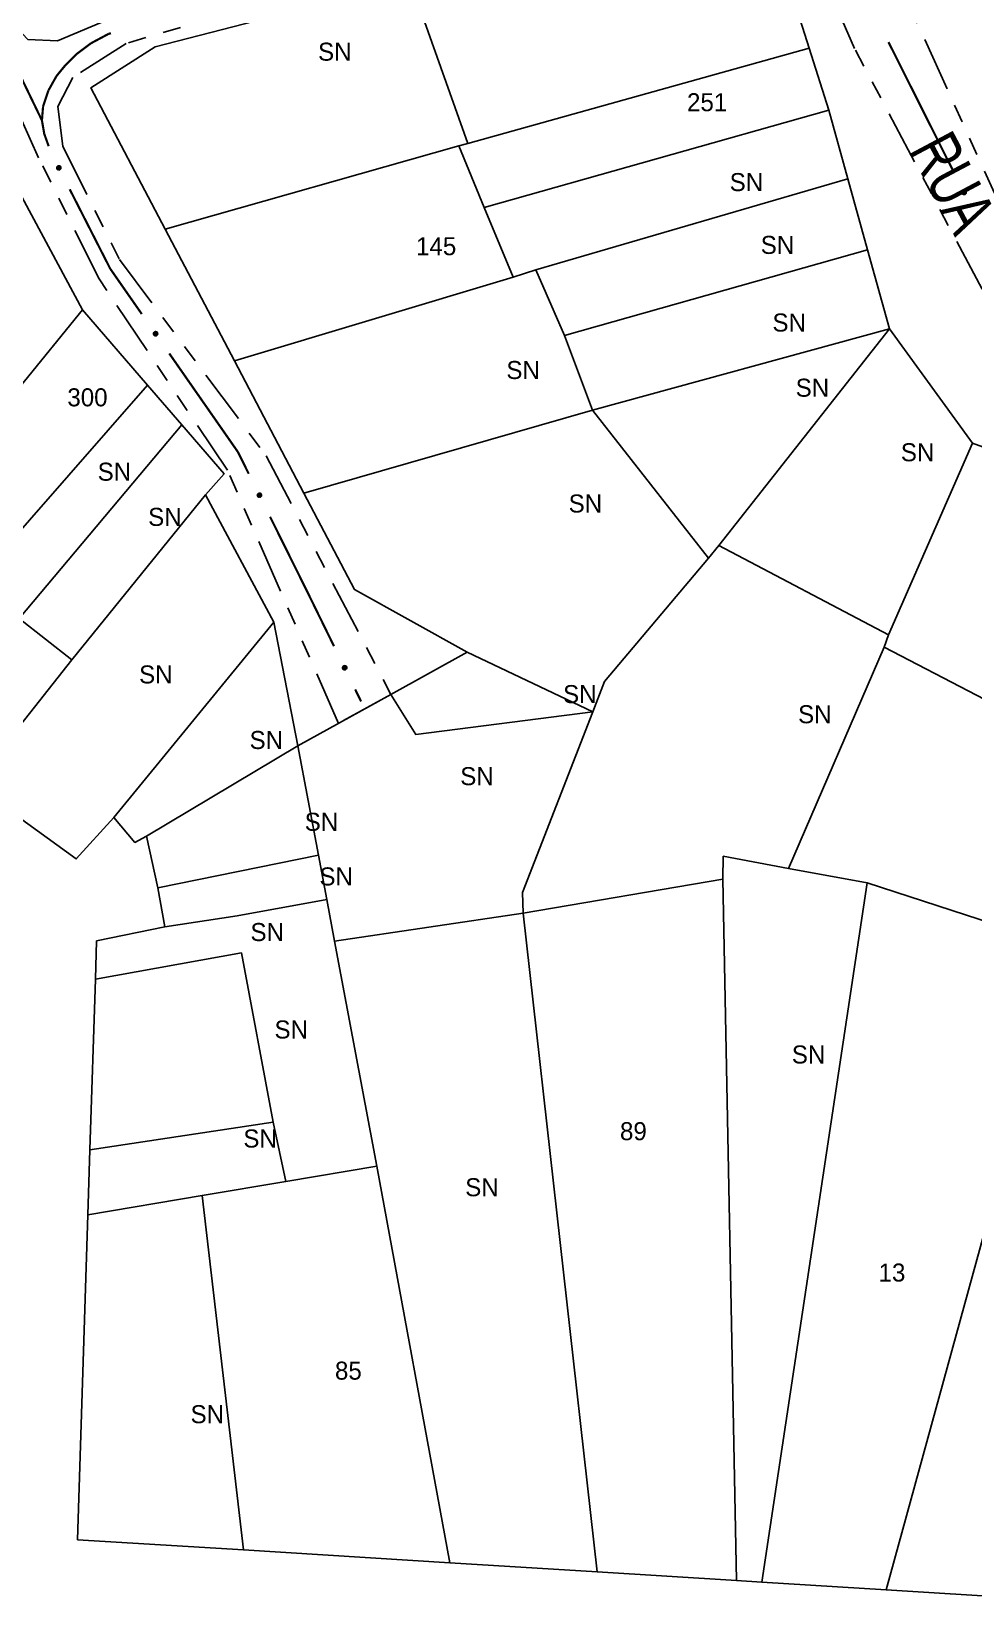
# Model space of a CAD drawing. Extents: x 204614 to 205597, y 4873311 to 4874446.
# Drawn here: x 205059.2 to 205137.6, y 4873786.8 to 4873916.9 of the extents above; entities that cross this region are included whole.
import ezdxf
from ezdxf.enums import TextEntityAlignment as Align

# ---------------------------------------------------------------- set-up
doc = ezdxf.new("R2010")
doc.units = 0
doc.header["$LTSCALE"] = 1.5
doc.header["$MEASUREMENT"] = 0
doc.linetypes.add('TRACO_25', pattern=[8, 3, -1, 1, -1, 1, -1])
for name, color, linetype in [('CD_MALHA_LOTES', 7, 'CONTINUOUS'), ('RU-QUADRA', 210, 'CONTINUOUS'), ('SV-EIXO-RUA-N-PAV', 6, 'CONTINUOUS'), ('SV-RUA-NAO-PAV', 7, 'CONTINUOUS'), ('SV-TXT-RUA-N-PAV', 7, 'CONTINUOUS'), ('Th_NmrPort', 1, 'CONTINUOUS')]:
    doc.layers.add(name, color=color, linetype=linetype)
doc.styles.add('ARIAL', font='ARIAL.SHX')

msp = doc.modelspace()

# ---------------------------------------------------------------- linework, layer by layer
at = {"layer": 'CD_MALHA_LOTES', "linetype": 'Continuous', "flags": 128}
for points in [[(205119.734724, 4873928.637141), (205123.886097, 4873915.516517)], [(205070.312014, 4873900.484273), (205064.142001, 4873912.234903), (205069.494589, 4873915.626642), (205090.690955, 4873921.115785)], [(205095.496949, 4873907.601275), (205090.690955, 4873921.115785)], [(205095.496949, 4873907.601275), (205123.886097, 4873915.516517)], [(205123.886097, 4873915.516517), (205125.51128, 4873910.380045)], [(205096.857996, 4873902.283111), (205125.51128, 4873910.380045)], [(205125.51128, 4873910.380045), (205127.101802, 4873904.656665)], [(205094.740812, 4873907.399638), (205095.496949, 4873907.601275)], [(205056.537086, 4873906.564339), (205063.453054, 4873893.765823)], [(205070.312014, 4873900.484273), (205094.740812, 4873907.399638)], [(205096.857996, 4873902.283111), (205094.740812, 4873907.399638)], [(205101.142773, 4873897.090969), (205127.101802, 4873904.656665)], [(205127.101802, 4873904.656665), (205128.747185, 4873898.74095)], [(205099.277635, 4873896.48606), (205096.857996, 4873902.283111)], [(205076.073306, 4873889.512041), (205070.312014, 4873900.484273)], [(205103.537207, 4873891.621578), (205128.747185, 4873898.74095)], [(205128.747185, 4873898.74095), (205130.57239, 4873892.175946)], [(205076.073306, 4873889.512041), (205099.277635, 4873896.48606)], [(205101.142773, 4873897.090969), (205099.277635, 4873896.48606)], [(205103.537207, 4873891.621578), (205101.142773, 4873897.090969)], [(205058.244596, 4873887.38721), (205063.453054, 4873893.765823)], [(205063.453054, 4873893.765823), (205068.857719, 4873887.496899)], [(205105.856027, 4873885.421254), (205130.57239, 4873892.175946)], [(205116.378935, 4873874.167414), (205130.57239, 4873892.175946)], [(205130.57239, 4873892.175946), (205137.46186, 4873882.689675)], [(205105.856027, 4873885.421254), (205103.537207, 4873891.621578)], [(205081.848497, 4873878.513341), (205076.073306, 4873889.512041)], [(205055.724139, 4873872.541719), (205068.857719, 4873887.496899)], [(205068.857719, 4873887.496899), (205071.699239, 4873884.200992)], [(205058.185811, 4873868.089425), (205071.699239, 4873884.200992)], [(205071.699239, 4873884.200992), (205075.218149, 4873880.119373)], [(205081.848497, 4873878.513341), (205105.856027, 4873885.421254)], [(205115.521979, 4873873.108822), (205105.856027, 4873885.421254)], [(205130.480891, 4873866.732066), (205137.46186, 4873882.689675)], [(205137.46186, 4873882.689675), (205152.466472, 4873877.189346)], [(205075.218149, 4873880.119373), (205073.681267, 4873878.370508)], [(205073.681267, 4873878.370508), (205062.552123, 4873864.671062)], [(205073.681267, 4873878.370508), (205079.351831, 4873867.797821)], [(205095.436093, 4873865.307013), (205086.055815, 4873870.500613), (205081.848497, 4873878.513341)], [(205116.378935, 4873874.167414), (205115.521979, 4873873.108822)], [(205130.480891, 4873866.732066), (205116.378935, 4873874.167414)], [(205105.881232, 4873860.35531), (205106.86421, 4873862.850562), (205115.521979, 4873873.108822)], [(205062.552123, 4873864.671062), (205058.185811, 4873868.089425)], [(205066.049854, 4873851.554571), (205079.351831, 4873867.797821)], [(205079.351831, 4873867.797821), (205081.365676, 4873857.516612)], [(205130.128027, 4873865.723883), (205130.480891, 4873866.732066)], [(205054.337755, 4873854.310359), (205062.552123, 4873864.671062)], [(205089.095875, 4873861.796609), (205095.436093, 4873865.307013)], [(205095.436093, 4873865.307013), (205105.881232, 4873860.35531)], [(205122.177687, 4873847.326143), (205130.128027, 4873865.723883)], [(205145.47761, 4873857.734035), (205130.128027, 4873865.723883)], [(205081.365676, 4873857.516612), (205089.095875, 4873861.796609)], [(205105.881232, 4873860.35531), (205091.161763, 4873858.464967), (205089.095875, 4873861.796609)], [(205100.109385, 4873843.594271), (205100.033772, 4873845.308182), (205105.881232, 4873860.35531)], [(205068.752646, 4873850.017689), (205081.365676, 4873857.516612)], [(205083.067742, 4873848.432994), (205081.365676, 4873857.516612)], [(205062.923095, 4873848.109836), (205054.337755, 4873854.310359)], [(205066.049854, 4873851.554571), (205062.923095, 4873848.109836)], [(205067.79872, 4873849.48773), (205066.049854, 4873851.554571)], [(205068.752646, 4873850.017689), (205067.79872, 4873849.48773)], [(205069.706573, 4873845.698521), (205068.752646, 4873850.017689)], [(205069.706573, 4873845.698521), (205083.067742, 4873848.432994)], [(205083.761235, 4873844.731943), (205083.067742, 4873848.432994)], [(205116.693992, 4873846.417183), (205116.744401, 4873848.33273)], [(205116.744401, 4873848.33273), (205122.177687, 4873847.326143)], [(205100.109385, 4873843.594271), (205116.693992, 4873846.417183)], [(205117.830504, 4873788.119838), (205116.693992, 4873846.417183)], [(205128.716571, 4873846.114728), (205122.177687, 4873847.326143)], [(205070.289528, 4873842.46577), (205069.706573, 4873845.698521)], [(205119.952057, 4873787.988586), (205128.716571, 4873846.114728)], [(205140.381794, 4873842.316647), (205128.716571, 4873846.114728)], [(205083.761235, 4873844.731943), (205076.316272, 4873843.380032)], [(205084.407969, 4873841.280441), (205083.761235, 4873844.731943)], [(205076.316272, 4873843.380032), (205070.289528, 4873842.46577)], [(205084.407969, 4873841.280441), (205100.109385, 4873843.594271)], [(205106.259118, 4873788.835715), (205100.109385, 4873843.594271)], [(205064.512972, 4873838.120104), (205064.618964, 4873841.29986)], [(205064.618964, 4873841.29986), (205070.289528, 4873842.46577)], [(205087.915375, 4873822.562045), (205084.407969, 4873841.280441)], [(205076.669136, 4873840.305075), (205064.512972, 4873838.120104)], [(205079.290411, 4873826.215721), (205076.669136, 4873840.305075)], [(205130.295852, 4873787.348656), (205144.997324, 4873840.813876)], [(205064.064558, 4873823.937706), (205064.512972, 4873838.120104)], [(205079.290411, 4873826.215721), (205064.064558, 4873823.937706)], [(205080.353059, 4873821.301697), (205079.290411, 4873826.215721)], [(205063.892015, 4873818.534247), (205064.064558, 4873823.937706)], [(205080.353059, 4873821.301697), (205087.915375, 4873822.562045)], [(205094.011479, 4873789.593429), (205087.915375, 4873822.562045)], [(205073.388418, 4873820.14096), (205080.353059, 4873821.301697)], [(205073.388418, 4873820.14096), (205063.892015, 4873818.534247)], [(205076.830879, 4873790.656326), (205073.388418, 4873820.14096)], [(205063.029087, 4873791.51019), (205063.892015, 4873818.534247)], [(205076.830879, 4873790.656326), (205063.029087, 4873791.51019)], [(205094.011479, 4873789.593429), (205076.830879, 4873790.656326)], [(205106.259118, 4873788.835715), (205094.011479, 4873789.593429)], [(205117.830504, 4873788.119838), (205106.259118, 4873788.835715)], [(205119.952057, 4873787.988586), (205117.830504, 4873788.119838)], [(205130.295852, 4873787.348656), (205119.952057, 4873787.988586)], [(205141.410057, 4873786.661063), (205130.295852, 4873787.348656)]]:
    msp.add_lwpolyline(points, dxfattribs=at)
at = {"layer": 'RU-QUADRA', "linetype": 'Continuous', "flags": 128}
for points in [[(205152.466472, 4873877.189346), (205137.46186, 4873882.689675), (205130.57239, 4873892.175946), (205128.747185, 4873898.74095), (205127.102446, 4873904.656844), (205125.51128, 4873910.380045), (205123.886097, 4873915.516517), (205119.734724, 4873928.637141)], [(205090.690955, 4873921.115785), (205069.494589, 4873915.626642), (205064.142001, 4873912.234903), (205070.312014, 4873900.484273), (205076.073306, 4873889.512041), (205081.848497, 4873878.513341), (205086.055815, 4873870.500613), (205095.436093, 4873865.307013), (205089.095875, 4873861.796609), (205081.365676, 4873857.516612), (205079.351831, 4873867.797821), (205073.681267, 4873878.370508), (205075.218149, 4873880.119373), (205071.699239, 4873884.200992), (205068.857719, 4873887.496899), (205063.453054, 4873893.765823), (205056.537086, 4873906.564339), (205048.033865, 4873916.746401), (205046.202881, 4873918.938887)], [(205058.185811, 4873868.089425), (205062.552123, 4873864.671062), (205054.337755, 4873854.310359), (205062.923095, 4873848.109836), (205066.049854, 4873851.554571), (205067.79872, 4873849.48773), (205068.752646, 4873850.017689), (205069.706573, 4873845.698521), (205070.289528, 4873842.46577), (205064.618964, 4873841.29986), (205064.512972, 4873838.120104), (205064.064558, 4873823.937706), (205063.892015, 4873818.534247), (205063.029087, 4873791.51019), (205076.830879, 4873790.656326), (205094.011479, 4873789.593429), (205106.259118, 4873788.835715), (205117.830504, 4873788.119838), (205119.952057, 4873787.988586), (205130.295852, 4873787.348656), (205141.410057, 4873786.661063)]]:
    msp.add_lwpolyline(points, dxfattribs=at)
at = {"layer": 'SV-EIXO-RUA-N-PAV', "const_width": 0.18}
for points in [[(205065.604004, 4873916.704703), (205064.908653, 4873916.33385)], [(205065.806052, 4873916.768685), (205065.604004, 4873916.704703)], [(205064.147079, 4873915.927677), (205063.237573, 4873915.245547)], [(205064.908653, 4873916.33385), (205064.147079, 4873915.927677)], [(205130.489152, 4873916.021547), (205135.876425, 4873905.2988)], [(205057.561012, 4873914.696734), (205059.686145, 4873910.305589)], [(205061.961692, 4873914.033674), (205061.8106, 4873913.850205)], [(205062.500737, 4873914.572719), (205061.961692, 4873914.033674)], [(205062.981539, 4873915.053522), (205062.500737, 4873914.572719)], [(205063.237573, 4873915.245547), (205062.981539, 4873915.053522)], [(205061.281794, 4873913.208084), (205060.711026, 4873912.188856)], [(205061.8106, 4873913.850205), (205061.281794, 4873913.208084)], [(205060.601895, 4873911.99398), (205060.356298, 4873911.257187)], [(205060.711026, 4873912.188856), (205060.601895, 4873911.99398)], [(205059.686145, 4873910.305589), (205060.06769, 4873909.517207)], [(205060.132057, 4873910.289623), (205060.06769, 4873909.517207)], [(205060.164818, 4873910.682747), (205060.132057, 4873910.289623)], [(205060.356298, 4873911.257187), (205060.164818, 4873910.682747)], [(205060.06769, 4873909.517207), (205060.106225, 4873909.295626)], [(205060.106225, 4873909.295626), (205060.261946, 4873908.400232)], [(205060.261946, 4873908.400232), (205060.626843, 4873907.371887)], [(205062.383434, 4873903.782425), (205065.563717, 4873897.546576)], [(205065.563717, 4873897.546576), (205065.749697, 4873897.18191)], [(205065.749697, 4873897.18191), (205068.375086, 4873893.416094)], [(205070.662684, 4873890.1348), (205075.809781, 4873882.751887)], [(205075.809781, 4873882.751887), (205076.372035, 4873881.945398)], [(205076.372035, 4873881.945398), (205077.268876, 4873880.138904)], [(205079.04756, 4873876.556128), (205082.160255, 4873870.286269)], [(205082.160255, 4873870.286269), (205082.25048, 4873870.10453)], [(205082.25048, 4873870.10453), (205084.363242, 4873865.797748)], [(205086.124942, 4873862.20659), (205086.565367, 4873861.308801)], [(205086.565367, 4873861.308801), (205086.617325, 4873861.202885)]]:
    msp.add_lwpolyline(points, dxfattribs=at)
at = {"layer": 'SV-EIXO-RUA-N-PAV'}
for points in [[(205061.507568, 4873905.742104), (205061.554297, 4873905.727668), (205061.591507, 4873905.705706), (205061.61727, 4873905.678456), (205061.633757, 4873905.64844), (205061.647165, 4873905.615832), (205061.653431, 4873905.579974), (205061.651569, 4873905.538635), (205061.637417, 4873905.491658), (205061.612414, 4873905.455018), (205061.587049, 4873905.428331), (205061.55674, 4873905.409338), (205061.524845, 4873905.396843), (205061.487382, 4873905.391567), (205061.445508, 4873905.393863), (205061.398614, 4873905.409236), (205061.362283, 4873905.431017), (205061.338056, 4873905.458029), (205061.319154, 4873905.488621), (205061.305864, 4873905.522075), (205061.299917, 4873905.557309), (205061.302304, 4873905.599466), (205061.318091, 4873905.645549), (205061.339401, 4873905.682034), (205061.366066, 4873905.706634), (205061.396603, 4873905.724565), (205061.429145, 4873905.738411), (205061.464928, 4873905.746209), (205061.507568, 4873905.742104)], [(205136.808164, 4873903.689483), (205136.854806, 4873903.674766), (205136.891882, 4873903.652579), (205136.91748, 4873903.625174), (205136.933786, 4873903.595059), (205136.946997, 4873903.562371), (205136.953045, 4873903.526476), (205136.950934, 4873903.485149), (205136.936499, 4873903.438258), (205136.911275, 4873903.40177), (205136.88575, 4873903.375237), (205136.855326, 4873903.356426), (205136.823356, 4873903.344124), (205136.785863, 4873903.339074), (205136.744003, 4873903.341623), (205136.697203, 4873903.357279), (205136.661003, 4873903.379279), (205136.63694, 4873903.406437), (205136.618223, 4873903.437142), (205136.605135, 4873903.470676), (205136.599401, 4873903.505946), (205136.602043, 4873903.548087), (205136.618108, 4873903.594074), (205136.639638, 4873903.630429), (205136.66645, 4873903.654868), (205136.697095, 4873903.672614), (205136.72972, 4873903.686264), (205136.76555, 4873903.693846), (205136.808164, 4873903.689483)], [(205069.527016, 4873891.956266), (205069.575281, 4873891.948358), (205069.615145, 4873891.931692), (205069.644392, 4873891.908222), (205069.66483, 4873891.880742), (205069.682572, 4873891.850275), (205069.693683, 4873891.815611), (205069.697492, 4873891.774406), (205069.689899, 4873891.725934), (205069.670142, 4873891.686219), (205069.648666, 4873891.656314), (205069.62124, 4873891.633353), (205069.591353, 4873891.616613), (205069.554964, 4873891.606263), (205069.51317, 4873891.60281), (205069.464614, 4873891.611625), (205069.425644, 4873891.628232), (205069.397951, 4873891.651676), (205069.375042, 4873891.679395), (205069.357301, 4873891.710717), (205069.346591, 4873891.744807), (205069.34319, 4873891.786895), (205069.352526, 4873891.834704), (205069.368646, 4873891.87376), (205069.391695, 4873891.901776), (205069.419492, 4873891.923715), (205069.449835, 4873891.941882), (205069.484215, 4873891.954501), (205069.527016, 4873891.956266)], [(205078.192926, 4873878.52516), (205078.239497, 4873878.51022), (205078.276467, 4873878.487857), (205078.301934, 4873878.46033), (205078.318095, 4873878.430137), (205078.33115, 4873878.397386), (205078.337028, 4873878.361463), (205078.334719, 4873878.320147), (205078.32006, 4873878.273325), (205078.294663, 4873878.236958), (205078.269011, 4873878.210546), (205078.238498, 4873878.191881), (205078.20647, 4873878.179732), (205078.168953, 4873878.174861), (205078.127106, 4873878.17761), (205078.080381, 4873878.193489), (205078.044287, 4873878.215662), (205078.020353, 4873878.242934), (205078.001783, 4873878.273728), (205077.988855, 4873878.307324), (205077.983289, 4873878.34262), (205077.986133, 4873878.384749), (205078.002416, 4873878.430659), (205078.02412, 4873878.466911), (205078.051049, 4873878.491221), (205078.081778, 4873878.508821), (205078.114467, 4873878.522315), (205078.150333, 4873878.529726), (205078.192926, 4873878.52516)], [(205085.27964, 4873864.179646), (205085.32614, 4873864.164486), (205085.363004, 4873864.141948), (205085.38834, 4873864.114301), (205085.404359, 4873864.084032), (205085.417258, 4873864.05122), (205085.422965, 4873864.015269), (205085.420461, 4873863.973964), (205085.405581, 4873863.927212), (205085.380011, 4873863.890966), (205085.354235, 4873863.864676), (205085.323634, 4873863.846156), (205085.291549, 4873863.834158), (205085.254009, 4873863.829465), (205085.212175, 4873863.832412), (205085.165526, 4873863.848512), (205085.129537, 4873863.870855), (205085.105733, 4873863.89824), (205085.087309, 4873863.929122), (205085.074541, 4873863.962779), (205085.069142, 4873863.998101), (205085.072185, 4873864.040216), (205085.088686, 4873864.086048), (205085.11056, 4873864.122197), (205085.137604, 4873864.146379), (205085.168416, 4873864.163834), (205085.201169, 4873864.177172), (205085.237069, 4873864.184414), (205085.27964, 4873864.179646)]]:
    msp.add_lwpolyline(points, close=True, dxfattribs=at)
for points in [[(205061.299917, 4873905.557309), (205061.398614, 4873905.409236)], [(205061.302304, 4873905.599466), (205061.445508, 4873905.393863)], [(205061.305428, 4873905.536115), (205061.377098, 4873905.42562)], [(205061.305732, 4873905.574563), (205061.418123, 4873905.408249)], [(205061.305864, 4873905.522075), (205061.362283, 4873905.431017)], [(205061.313305, 4873905.619782), (205061.464606, 4873905.395194)], [(205061.318091, 4873905.645549), (205061.487382, 4873905.391567)], [(205061.32884, 4873905.661403), (205061.50303, 4873905.397941)], [(205061.339401, 4873905.682034), (205061.524845, 4873905.396843)], [(205061.353625, 4873905.690893), (205061.538975, 4873905.405551)], [(205061.366066, 4873905.706634), (205061.55674, 4873905.409338)], [(205061.38213, 4873905.713089), (205061.568768, 4873905.419214)], [(205061.396603, 4873905.724565), (205061.587049, 4873905.428331)], [(205061.41557, 4873905.728612), (205061.59906, 4873905.446916)], [(205061.429145, 4873905.738411), (205061.612414, 4873905.455018)], [(205061.449059, 4873905.738032), (205061.623225, 4873905.477622)], [(205061.464928, 4873905.746209), (205061.637417, 4873905.491658)], [(205061.485028, 4873905.74259), (205061.641216, 4873905.517431)], [(205061.507568, 4873905.742104), (205061.651569, 4873905.538635)], [(205061.532702, 4873905.733206), (205061.648764, 4873905.565701)], [(205061.554297, 4873905.727668), (205061.653431, 4873905.579974)], [(205061.575563, 4873905.71524), (205061.645397, 4873905.605341)], [(205061.591507, 4873905.705706), (205061.647165, 4873905.615832)], [(205136.682554, 4873903.661226), (205136.867414, 4873903.36623)], [(205136.697095, 4873903.672614), (205136.88575, 4873903.375237)], [(205136.716087, 4873903.676547), (205136.897872, 4873903.393749)], [(205136.72972, 4873903.686264), (205136.911275, 4873903.40177)], [(205136.749632, 4873903.685765), (205136.922223, 4873903.424308)], [(205136.76555, 4873903.693846), (205136.936499, 4873903.438258)], [(205136.785627, 4873903.690106), (205136.940453, 4873903.464008)], [(205136.808164, 4873903.689483), (205136.950934, 4873903.485149)], [(205136.833244, 4873903.680434), (205136.948293, 4873903.512232)], [(205136.854806, 4873903.674766), (205136.953045, 4873903.526476)], [(205136.875996, 4873903.66221), (205136.945165, 4873903.551891)], [(205136.599401, 4873903.505946), (205136.697203, 4873903.357279)], [(205136.602043, 4873903.548087), (205136.744003, 4873903.341623)], [(205136.604784, 4873903.484718), (205136.675786, 4873903.373793)], [(205136.605135, 4873903.470676), (205136.661003, 4873903.379279)], [(205136.60532, 4873903.523164), (205136.716705, 4873903.356175)], [(205136.613166, 4873903.568336), (205136.763109, 4873903.342839)], [(205136.618108, 4873903.594074), (205136.785863, 4873903.339074)], [(205136.628952, 4873903.609863), (205136.801549, 4873903.345354)], [(205136.639638, 4873903.630429), (205136.823356, 4873903.344124)], [(205136.653915, 4873903.639202), (205136.837538, 4873903.352747)], [(205136.66645, 4873903.654868), (205136.855326, 4873903.356426)], [(205136.891882, 4873903.652579), (205136.946997, 4873903.562371)], [(205069.484215, 4873891.954501), (205069.689899, 4873891.725934)], [(205069.504621, 4873891.953666), (205069.690137, 4873891.751985)], [(205069.527016, 4873891.956266), (205069.697492, 4873891.774406)], [(205069.553131, 4873891.95089), (205069.691013, 4873891.800834)], [(205069.575281, 4873891.948358), (205069.693683, 4873891.815611)], [(205069.34319, 4873891.786895), (205069.51317, 4873891.60281)], [(205069.346591, 4873891.744807), (205069.464614, 4873891.611625)], [(205069.349992, 4873891.762694), (205069.484074, 4873891.613316)], [(205069.351309, 4873891.808524), (205069.531906, 4873891.606741)], [(205069.352526, 4873891.834704), (205069.554964, 4873891.606263)], [(205069.35495, 4873891.724566), (205069.441059, 4873891.624912)], [(205069.357301, 4873891.710717), (205069.425644, 4873891.628232)], [(205069.361005, 4873891.851879), (205069.569593, 4873891.614718)], [(205069.368646, 4873891.87376), (205069.591353, 4873891.616613)], [(205069.381524, 4873891.884481), (205069.604159, 4873891.627172)], [(205069.391695, 4873891.901776), (205069.62124, 4873891.633353)], [(205069.406725, 4873891.910368), (205069.631804, 4873891.644782)], [(205069.419492, 4873891.923715), (205069.648666, 4873891.656314)], [(205069.437728, 4873891.930318), (205069.658022, 4873891.676367)], [(205069.449835, 4873891.941882), (205069.670142, 4873891.686219)], [(205069.469614, 4873891.944231), (205069.677761, 4873891.710089)], [(205069.598046, 4873891.938955), (205069.682255, 4873891.839641)], [(205069.615145, 4873891.931692), (205069.682572, 4873891.850275)], [(205077.983289, 4873878.34262), (205078.080381, 4873878.193489)], [(205077.986133, 4873878.384749), (205078.127106, 4873878.17761)], [(205077.988571, 4873878.321367), (205078.059043, 4873878.210104)], [(205077.988855, 4873878.307324), (205078.044287, 4873878.215662)], [(205077.989291, 4873878.35981), (205078.099878, 4873878.192292)], [(205077.997352, 4873878.404945), (205078.146217, 4873878.178735)], [(205078.002416, 4873878.430659), (205078.168953, 4873878.174861)], [(205078.013336, 4873878.446395), (205078.184669, 4873878.181066)], [(205078.02412, 4873878.466911), (205078.20647, 4873878.179732)], [(205078.038439, 4873878.475615), (205078.220693, 4873878.188287)], [(205078.051049, 4873878.491221), (205078.238498, 4873878.191881)], [(205078.067182, 4873878.497502), (205078.250632, 4873878.201627)], [(205078.081778, 4873878.508821), (205078.269011, 4873878.210546)], [(205078.100788, 4873878.512663), (205078.281222, 4873878.229001)], [(205078.114467, 4873878.522315), (205078.294663, 4873878.236958)], [(205078.134377, 4873878.521721), (205078.305718, 4873878.259443)], [(205078.150333, 4873878.529726), (205078.32006, 4873878.273325)], [(205078.170392, 4873878.52589), (205078.324138, 4873878.299056)], [(205078.192926, 4873878.52516), (205078.334719, 4873878.320147)], [(205078.217963, 4873878.515991), (205078.332207, 4873878.347242)], [(205078.239497, 4873878.51022), (205078.337028, 4873878.361463)], [(205078.260627, 4873878.497563), (205078.329269, 4873878.386915)], [(205078.276467, 4873878.487857), (205078.33115, 4873878.397386)], [(205085.069142, 4873863.998101), (205085.165526, 4873863.848512)], [(205085.072185, 4873864.040216), (205085.212175, 4873863.832412)], [(205085.074323, 4873863.976824), (205085.144267, 4873863.865228)], [(205085.074541, 4873863.962779), (205085.129537, 4873863.870855)], [(205085.075225, 4873864.015263), (205085.185017, 4873863.847222)], [(205085.0835, 4873864.060358), (205085.231292, 4873863.833446)], [(205085.088686, 4873864.086048), (205085.254009, 4873863.829465)], [(205085.09968, 4873864.101733), (205085.269754, 4873863.835596)], [(205085.11056, 4873864.122197), (205085.291549, 4873863.834158)], [(205085.12492, 4873864.130834), (205085.305812, 4873863.842646)], [(205085.137604, 4873864.146379), (205085.323634, 4873863.846156)], [(205085.153767, 4873864.152584), (205085.335814, 4873863.855844)], [(205085.168416, 4873864.163834), (205085.354235, 4873863.864676)], [(205085.187444, 4873864.167585), (205085.366533, 4873863.883072)], [(205085.201169, 4873864.177172), (205085.380011, 4873863.890966)], [(205085.221075, 4873864.176484), (205085.391173, 4873863.913398)], [(205085.237069, 4873864.184414), (205085.405581, 4873863.927212)], [(205085.257111, 4873864.180483), (205085.40978, 4873863.952923)], [(205085.27964, 4873864.179646), (205085.420461, 4873863.973964)], [(205085.304633, 4873864.170359), (205085.418078, 4873864.00107)], [(205085.32614, 4873864.164486), (205085.422965, 4873864.015269)], [(205085.34721, 4873864.151729), (205085.415327, 4873864.040758)], [(205085.363004, 4873864.141948), (205085.417258, 4873864.05122)]]:
    msp.add_lwpolyline(points, dxfattribs=at)
at = {"layer": 'SV-RUA-NAO-PAV', "linetype": 'TRACO_25'}
msp.add_polyline3d([(205057.630558, 4873917.613045, 8.639107), (205058.883426, 4873916.240856, 8.639107), (205061.369276, 4873916.141422, 8.639107), (205066.448992, 4873918.259933, 8.639107), (205071.283339, 4873919.752615, 8.639107), (205072.683345, 4873920.184889, 8.713316), (205089.558766, 4873925.059733, 8.391746), (205112.293111, 4873931.309487, 8.020702), (205116.57417, 4873933.809588, 7.897021), (205117.875268, 4873936.984887, 7.699131), (205117.047691, 4873941.060376, 7.699131), (205093.945032, 4873992.317042, 7.847548), (205068.235687, 4874051.774729, 8.663843), (205066.407508, 4874052.6249, 8.663843), (205063.928715, 4874052.099944, 8.68858), (205036.937964, 4874044.600227, 9.381193), (205009.405068, 4874035.48211, 9.381193), (205008.291407, 4874033.652524, 9.381193), (205008.689143, 4874029.436522, 9.381193), (205039.070207, 4873958.245755, 9.381193)], close=True, dxfattribs=at)
for points in [[(205138.270601, 4873895.479419, 7.427033), (205127.672527, 4873915.482086, 7.624923), (205122.05961, 4873928.33375, 7.723867), (205118.253198, 4873929.434031, 7.723867), (205114.272008, 4873928.909137, 7.822813), (205094.7675, 4873923.684364, 8.243328), (205077.341154, 4873918.95956, 8.762788), (205067.075716, 4873915.909646, 8.738052), (205062.644517, 4873913.084515, 8.68858), (205061.393268, 4873910.659296, 8.515427), (205061.794919, 4873907.383915, 8.342273), (205066.52736, 4873897.938428, 8.094911), (205078.712563, 4873881.637797, 7.847548), (205089.095875, 4873861.796609, 7.847548), (205084.739713, 4873859.384723, 7.847548), (205075.506959, 4873880.423554, 7.847548), (205064.822226, 4873896.333596, 7.847548), (205059.786676, 4873906.416681, 8.441217), (205058.386256, 4873909.499231, 8.465954), (205032.672624, 4873958.798608, 9.950127), (205002.404914, 4874029.794485, 9.950127)], [(205217.096017, 4873896.601277, 6.313904), (205211.733817, 4873908.427817, 6.437585), (205205.420183, 4873919.979365, 6.635474), (205199.657212, 4873932.230968, 6.759155), (205195.396792, 4873943.982454, 6.684947), (205193.99889, 4873947.629259, 6.684947), (205192.465744, 4873948.433071, 6.957045), (205188.6099, 4873947.433119, 6.981781), (205161.919305, 4873940.983507, 7.080726), (205129.395227, 4873931.858839, 7.674395), (205127.968706, 4873929.408625, 7.674395), (205128.54532, 4873927.158351, 7.674395), (205140.021422, 4873901.88006, 7.476505), (205146.936192, 4873889.753423, 7.377561), (205152.371397, 4873884.777643, 7.25388), (205158.882942, 4873881.026956, 7.154935), (205201.15528, 4873865.148435, 6.833364), (205229.053451, 4873853.270956, 6.388112), (205237.668653, 4873848.545073, 6.388112), (205243.068978, 4873845.214704, 6.116014), (205245.353224, 4873842.702034, 6.375408), (205247.294833, 4873839.446983, 6.355957), (205253.742387, 4873828.108828, 6.355957)]]:
    msp.add_polyline3d(points, dxfattribs=at)

# ---------------------------------------------------------------- texts
at = {"layer": 'SV-TXT-RUA-N-PAV', "style": 'ARIAL', "width": 0.7}
msp.add_text('RUA', height=4, rotation=298, dxfattribs=at).set_placement((205132.150646, 4873907.046343))
at = {"layer": 'Th_NmrPort', "color": 1}
for s, p in [('SN', (205083.038404, 4873915.228712)), ('251', (205113.727082, 4873911.026528)), ('SN', (205117.276258, 4873904.385337)), ('145', (205091.188094, 4873899.056671)), ('SN', (205119.858098, 4873899.164282)), ('SN', (205120.83346, 4873892.709682)), ('SN', (205098.70109, 4873888.763056)), ('SN', (205122.764743, 4873887.289984)), ('300', (205062.182757, 4873886.491904)), ('SN', (205131.514313, 4873881.925494)), ('SN', (205064.701225, 4873880.308009)), ('SN', (205103.880774, 4873877.663733)), ('SN', (205068.904127, 4873876.551511)), ('SN', (205068.150825, 4873863.451162)), ('SN', (205103.418906, 4873861.815268)), ('SN', (205122.967975, 4873860.142035)), ('SN', (205077.3399, 4873858.001159)), ('SN', (205094.865244, 4873854.994127)), ('SN', (205081.925364, 4873851.196819)), ('SN', (205083.15089, 4873846.657289)), ('SN', (205077.41624, 4873842.032572)), ('SN', (205079.413533, 4873833.931658)), ('SN', (205122.445527, 4873831.852947)), ('SN', (205076.823691, 4873824.867212)), ('89', (205108.151077, 4873825.476809)), ('SN', (205095.277979, 4873820.815895)), ('13', (205129.660087, 4873813.724053)), ('85', (205084.44314, 4873805.567703)), ('SN', (205072.431873, 4873801.947046))]:
    msp.add_text(s, height=1.5, dxfattribs=at).set_placement(p, align=Align.MIDDLE_LEFT)

doc.saveas('drawing.dxf')
